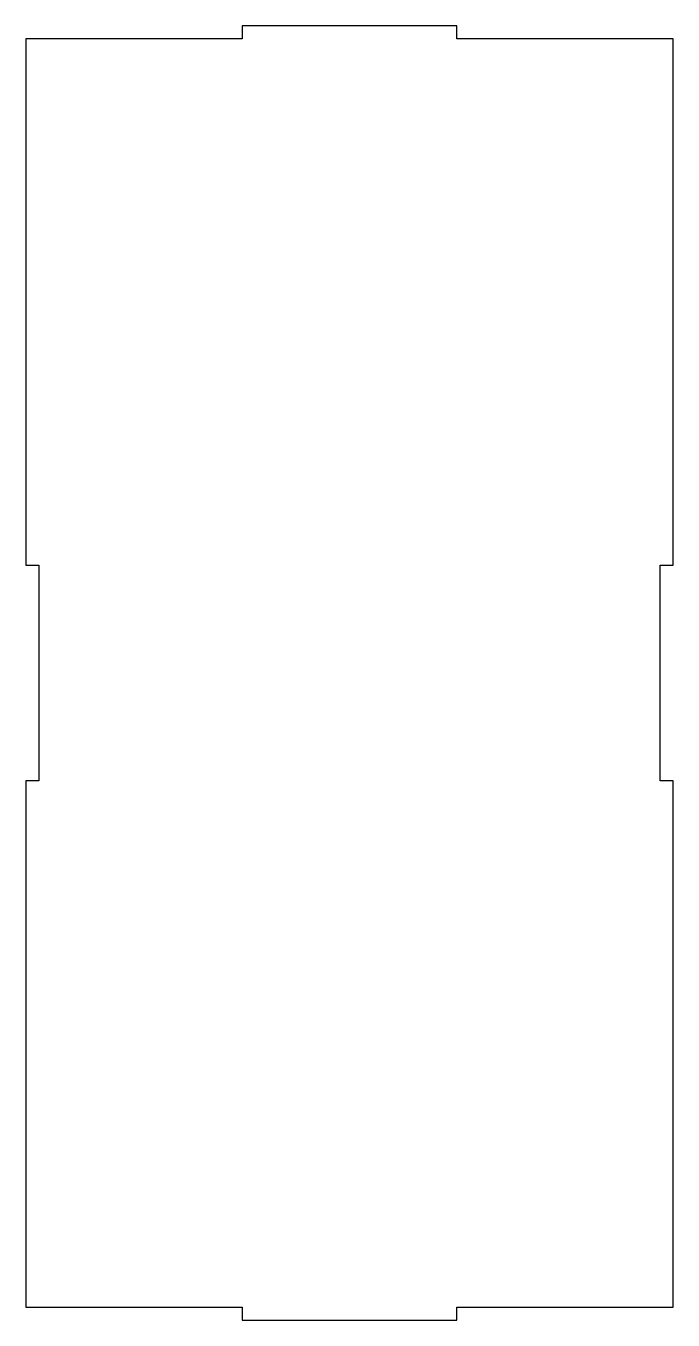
# Model space of a CAD drawing. Header units: millimetres. Extents: x -150 to 150, y 0 to 600.
import ezdxf

# ---------------------------------------------------------------- set-up
doc = ezdxf.new("R2010")
doc.units = ezdxf.units.MM
doc.layers.get('0').update_dxf_attribs({"linetype": 'CONTINUOUS'})

msp = doc.modelspace()

# ---------------------------------------------------------------- linework, layer by layer
msp.add_lwpolyline([(-150, 350), (-144, 350), (-144, 250), (-150, 250), (-150, 6), (-49.75, 6), (-49.75, 0), (49.75, 0), (49.75, 6), (150, 6), (150, 250), (144, 250), (144, 350), (150, 350), (150, 594), (49.75, 594), (49.75, 600), (-49.75, 600), (-49.75, 594), (-150, 594)], close=True)

doc.saveas('drawing.dxf')
